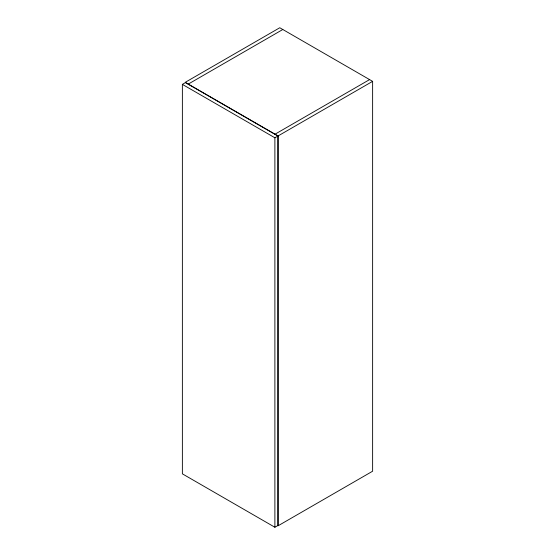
<?xml version="1.0" encoding="UTF-8"?>
<svg xmlns="http://www.w3.org/2000/svg" width="555" height="555" viewBox="0 0 555 555"><rect width="100%" height="100%" fill="white"/><g stroke="black" fill="none" stroke-linecap="round" stroke-linejoin="round"><path stroke-width="0.83" d="M182.373 84.374L185.412 82.619L277.923 136.031L277.923 525.495L274.885 527.25L182.373 473.838L182.373 84.374L274.885 137.786L277.923 136.031M188.284 84.082L282.814 29.505M275.051 134.178L369.588 79.601M278.09 135.933L372.627 81.356L372.627 471.209L278.09 525.786L278.09 135.933L185.245 82.327L279.775 27.75L372.627 81.356M274.885 137.786L274.885 527.25"/></g></svg>
